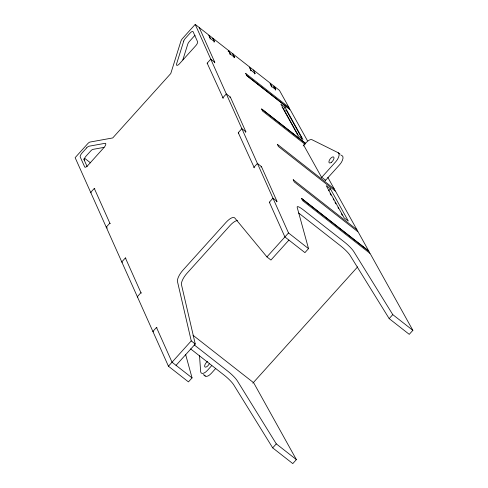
<?xml version="1.0" encoding="UTF-8"?>
<svg xmlns="http://www.w3.org/2000/svg" width="488" height="488" viewBox="0 0 488 488"><rect width="100%" height="100%" fill="white"/><g stroke="black" fill="none" stroke-linecap="round" stroke-linejoin="round"><path stroke-width="0.73" d="M182.841 59.89L187.752 44.194A3.642 1.318 -51.9 0 1 189.49 41.352L194.126 36.21A3.642 1.318 -51.9 0 1 195.047 35.325M214.049 42.169L214.5 41.669L210.084 38.216L208.589 34.874L195.218 24.4L182.628 38.375A3.642 1.318 -51.9 0 0 180.883 41.224L170.776 73.529L112.74 137.933L90.024 142.051A3.642 1.318 -51.9 0 0 87.736 143.679L75.14 157.654L168.433 366.207L188.447 381.884L192.052 377.889L185.678 354.685M210.035 39.028L210.487 38.528L208.992 35.185L228.512 50.477L230.007 53.82L234.423 57.273L233.972 57.773M94.794 188.807L94.294 188.417L90.689 192.412L91.189 192.803M223.217 98.308L207.168 63.159L210.767 59.158L214.781 62.299L214.33 62.8M228.128 51.661L228.915 50.789L249.173 66.655L250.667 69.998L255.078 73.45L254.626 73.95M229.958 54.632L230.409 54.131L228.915 50.789M94.294 188.417L109.843 223.175L106.238 227.17L107.384 228.067M222.717 97.917L226.316 93.922L230.33 97.063L245.879 131.821L245.427 132.321M250.619 70.809L251.064 70.309L249.569 66.972L269.827 82.832L271.322 86.175L275.738 89.633L275.287 90.134M229.879 97.563L230.33 97.063M271.273 86.992L271.724 86.492L270.23 83.149L279.453 90.371L288.817 107.22M273.451 87.163L274.244 86.291L275.738 89.633M125.892 258.323L125.392 257.932L121.787 261.928L122.287 262.324M254.315 167.829L238.266 132.675L241.865 128.679L245.879 131.821M283.711 108.781L285.065 107.281L280.893 104.151L298.802 136.365L302.969 139.495L285.065 107.281M125.392 257.932L140.934 292.69L137.335 296.692L137.836 297.082M253.815 167.433L257.414 163.437L261.428 166.579L276.977 201.337L276.525 201.837M260.976 167.079L261.428 166.579M303.188 145.936L306.159 142.636A7.289 3.263 -53.1 0 1 312.009 139.733L338.196 152.732L340.148 154.196M156.99 327.845L156.483 327.454L152.884 331.45L153.385 331.84M298.632 213.042A10.931 1.909 42 0 1 299.974 214.055L340.764 246.001A10.931 1.909 42 0 1 350.177 255.553L389.174 318.615L409.255 334.347L412.86 330.345L392.773 314.62L353.776 251.558A10.931 1.909 42 0 0 344.363 242.005L303.579 210.06A10.931 1.909 42 0 0 297.198 207.388L308.526 248.636L304.927 252.631L284.907 236.954L269.358 202.197L272.963 198.195L276.977 201.337M321.147 177.968L335.75 161.76A7.289 3.263 -53.1 0 0 338.196 152.732M325.051 180.902L339.66 164.694A7.289 3.263 -53.1 0 0 342.1 155.666L341.008 155.123M168.433 366.207L191.247 340.892L177.498 281.661A10.931 3.953 -51.9 0 1 183.043 270.071L226.029 222.369A10.931 3.953 -51.9 0 1 234.789 217.996L266.936 256.901L270.944 260.043L288.92 240.096M266.936 256.901L288.512 232.959L195.218 24.4M328.583 190.808L330.388 188.813L326.216 185.678L344.125 217.892L348.292 221.027L330.388 188.813M176.046 365.353L195.261 344.034L181.506 284.803A10.931 3.953 -51.9 0 1 187.056 273.213L230.043 225.511A10.931 3.953 -51.9 0 1 237.485 220.576M211.786 365.555L207.424 370.392A7.289 3.263 -53.1 0 1 200.635 371.606L199.525 355.752M215.696 368.489L211.334 373.326A7.289 3.263 -53.1 0 1 204.612 375.016M252.839 383.159L357.655 266.844M193.01 335.256L253.668 382.763L296.381 459.605L292.782 463.6L272.694 447.868L276.299 443.873L237.302 380.811A10.931 1.909 42 0 0 227.884 371.258L194.236 344.9M389.174 318.615L392.773 314.62M104.005 147.37L92.97 149.371A3.642 1.318 -51.9 0 0 90.683 150.999L86.053 156.136A3.642 1.318 -51.9 0 0 84.247 160.137M277.397 144.308L334.335 188.984L335.232 190.991M293.245 179.736L356.996 229.75L357.893 231.757M301.614 198.451L368.775 251.052L358.174 231.977L294.246 181.908L293.196 179.736M325.63 180.261L321.464 177.126L303.554 144.918M203.264 374.595L205.216 376.065M207.168 63.159L207.668 63.55M305.244 143.1L261.556 108.885L262.562 111.057L304.994 144.289M261.666 109.056L305.72 143.557M277.349 144.308L278.398 146.479L335.512 191.211L356.807 229.512M238.266 132.675L238.766 133.072M301.73 198.628L368.971 251.289L369.867 253.29M301.572 198.457L302.621 200.623L370.142 253.51L412.86 330.345M269.358 202.197L269.864 202.587M288.512 232.959L308.526 248.636M84.802 158.399L90.481 162.852M109.843 223.175L110.343 223.565M140.934 292.69L141.441 293.087M191.247 340.892L195.261 344.034M190.631 348.896L224.285 375.254A10.931 1.909 42 0 1 233.697 384.806L272.694 447.868M192.052 377.889L172.032 362.212L156.483 327.454M276.299 443.873L296.381 459.605M246.58 75.5L290.189 109.678L307.489 140.8M327.82 177.376L334.14 188.746M331.09 195.182L330.486 194.096A7.289 3.263 -53.1 0 0 330.095 193.626M333.194 198.97L333.798 200.056M335.006 202.221L335.909 203.85M338.019 207.644L338.617 208.73M341.332 213.604L342.234 215.232M274.11 86.187L275.604 89.53M253.449 70.004L255.078 73.45M232.922 53.93L234.423 57.273M232.794 53.826L234.289 57.169M213 38.326L214.5 41.669M212.872 38.223L214.366 41.565M199.232 27.541L214.781 62.299M83.722 158.966L87.126 166.573M282.101 107.342A7.289 3.263 -53.1 0 1 282.753 107.982L297.21 133.993A7.289 3.263 -53.1 0 1 297.497 135.042M285.34 110.105A7.289 3.263 -53.1 0 1 286.657 110.916L301.12 136.927A7.289 3.263 -53.1 0 1 301.364 138.928M209.492 363.261A3.642 1.635 -53.1 0 1 206.339 366.933A3.642 1.635 -53.1 0 1 204.716 365.451A3.642 1.635 -53.1 0 1 207.54 361.48M183.738 41.053L176.595 63.879A3.642 1.318 -51.9 0 0 177.114 65.355A3.642 1.318 -51.9 0 0 179.535 63.708L195.761 45.701A3.642 1.318 -51.9 0 0 197.567 41.7L193.114 31.738A3.642 1.318 -51.9 0 0 190.113 33.068L185.483 38.21A3.642 1.318 -51.9 0 0 183.738 41.053M86.675 147.852L82.039 152.994A3.642 1.318 -51.9 0 0 80.239 156.996L84.692 166.957A3.642 1.318 -51.9 0 0 87.694 165.627L103.92 147.62A3.642 1.318 -51.9 0 0 105.719 144.582A3.642 1.318 -51.9 0 0 105.011 143.319L88.962 146.229A3.642 1.318 -51.9 0 0 86.675 147.852M245.708 73.456L246.654 75.5L289.848 109.33L288.951 107.323L245.708 73.456M331.456 162.278A3.642 1.635 -53.1 0 0 333.658 157.044A3.642 1.635 -53.1 0 0 329.248 160.509A3.642 1.635 -53.1 0 0 331.456 162.278"/></g></svg>
